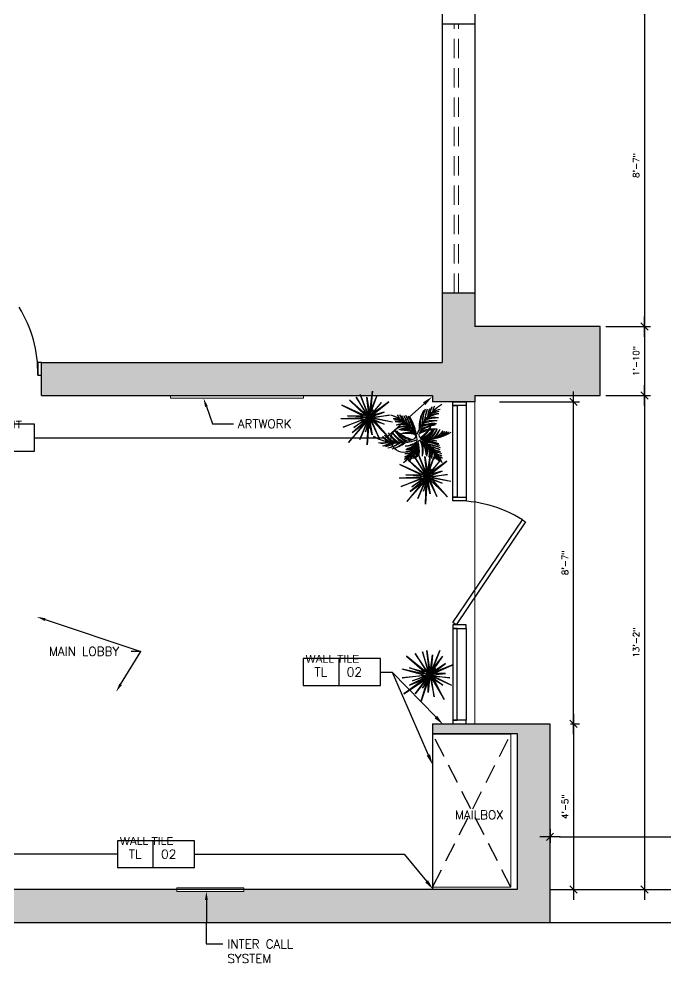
# Model space of a CAD drawing. Header units: inches. Extents: x -11160 to 9368, y -3485 to 2663.
# Drawn here: x 629.6 to 836.3, y -2963.6 to -2657.7 of the extents above; entities that cross this region are included whole.
import ezdxf
from ezdxf import colors
from ezdxf.entities.mleader import LeaderData, LeaderLine
from ezdxf.enums import TextEntityAlignment as Align
from ezdxf.math import Vec2, Vec3

# ---------------------------------------------------------------- set-up
doc = ezdxf.new("R2018")
doc.units = ezdxf.units.IN
doc.header["$MEASUREMENT"] = 0
doc.linetypes.add('CENTER', pattern=[2, 1.25, -0.25, 0.25, -0.25])
doc.linetypes.add('HIDDEN', pattern=[0.375, 0.25, -0.125])
for name, color, linetype in [('A-WALL', 4, 'Continuous'), ('A-WINDOW', 1, 'Continuous'), ('B-FURNITURE', 22, 'Continuous'), ('MD-FF-HATCH-6', 8, 'Continuous'), ('SM-A-NOTE', 2, 'Continuous'), ('SM-COM-GRID', 8, 'CENTER'), ('SM-FF-HATCH', 8, 'Continuous'), ('SM-FF-IDEN', 2, 'Continuous'), ('SM-RCP-TEXT', 2, 'Continuous'), ('YP-DOOR', 1, 'Continuous')]:
    doc.layers.add(name, color=color, linetype=linetype)
doc.layers.add('D-D FLOOR', color=2, linetype='Continuous', lineweight=9)
doc.layers.add('I-8-Gray', color=1, linetype='Continuous', lineweight=9)
doc.styles.add('SM-LEADER-00', font='romans.shx')
doc.styles.add('SMI-24', font='romans.shx', dxfattribs={"height": 2})
doc.styles.add('SMM-1', font='romans.shx', dxfattribs={"height": 2})
doc.dimstyles.new('SMI-24', dxfattribs={"dimscale": 24, "dimtxt": 2, "dimasz": 0.125, "dimexe": 0.078125, "dimexo": 0.078125, "dimgap": 0.0625, "dimtad": 1, "dimdec": 3, "dimrnd": 0.25, "dimzin": 3, "dimdsep": 46, "dimlunit": 4, "dimtxsty": 'SMI-24', "dimblk": 'SMI-thick', "dimcen": 0.09375, "dimclrd": 1, "dimclre": 1, "dimclrt": 2, "dimadec": 0, "dimazin": 0, "dimtfac": 0.09375, "dimtdec": 3, "dimtmove": 2, "dimatfit": 3, "dimfxl": 0.078125, "dimfrac": 2, "dimtolj": 1, "dimtzin": 3, "dimarcsym": 0})

# ---------------------------------------------------------------- blocks, each defined once
blk = doc.blocks.new('SMI-thick')
at = {"color": 0, "linetype": 'Continuous'}
blk.add_line((-1.08, 0), (1.08, 0), dxfattribs=at)
at = {"color": 4, "linetype": 'Continuous'}
blk.add_line((0.39, 0.39), (-0.39, -0.39), dxfattribs=at)
blk = doc.blocks.new('*D380')
at = {"layer": 'A-WALL', "color": 1, "lineweight": -2, "transparency": 16777216}
for p, q in [((783.13, -2780.04), (808.64, -2780.04)), ((806.77, -2880.04), (806.77, -2783.04)), ((805.83, -2883.04), (808.64, -2883.04))]:
    blk.add_line(p, q, dxfattribs=at)
at = {"layer": 'Defpoints', "color": 0, "transparency": 16777216}
for p in [(781.25, -2780.04), (806.77, -2780.04), (803.95, -2883.04)]:
    blk.add_point(p, dxfattribs=at)
at = {"layer": 'A-WALL', "color": 1, "lineweight": -2, "transparency": 16777216, "xscale": 3, "yscale": 3, "zscale": 3}
for p, rotation in [((806.77, -2780.04), 90), ((806.77, -2883.04), 270)]:
    blk.add_blockref('SMI-thick', p, dxfattribs=dict(at, rotation=rotation))
at = {"layer": 'A-WALL', "color": 2, "transparency": 16777216, "insert": (804.08, -2831.54), "char_height": 2, "attachment_point": 5, "rotation": 90, "style": 'SMI-24'}
blk.add_mtext('\\A1;8\'-7"', dxfattribs=at)
blk = doc.blocks.new('*D381')
at = {"layer": 'A-WALL', "color": 1, "lineweight": -2, "transparency": 16777216}
for p, q in [((805.83, -2883.04), (808.64, -2883.04)), ((806.77, -2886.04), (806.77, -2933.04)), ((804.69, -2936.04), (808.64, -2936.04))]:
    blk.add_line(p, q, dxfattribs=at)
at = {"layer": 'Defpoints', "color": 0, "transparency": 16777216}
for p in [(803.95, -2883.04), (802.82, -2936.04), (806.77, -2936.04)]:
    blk.add_point(p, dxfattribs=at)
at = {"layer": 'A-WALL', "color": 1, "lineweight": -2, "transparency": 16777216, "xscale": 3, "yscale": 3, "zscale": 3}
for p, rotation in [((806.77, -2883.04), 90), ((806.77, -2936.04), 270)]:
    blk.add_blockref('SMI-thick', p, dxfattribs=dict(at, rotation=rotation))
at = {"layer": 'A-WALL', "color": 2, "transparency": 16777216, "insert": (804.08, -2909.54), "char_height": 2, "attachment_point": 5, "rotation": 90, "style": 'SMI-24'}
blk.add_mtext('\\A1;4\'-5"', dxfattribs=at)
blk = doc.blocks.new('*D384')
at = {"layer": 'A-WALL', "color": 1, "lineweight": -2, "transparency": 16777216}
for p, q in [((817.12, -2653.04), (831.34, -2653.04)), ((829.47, -2656.04), (829.47, -2753.04)), ((817.12, -2756.04), (831.34, -2756.04))]:
    blk.add_line(p, q, dxfattribs=at)
at = {"layer": 'Defpoints', "color": 0, "transparency": 16777216}
for p in [(815.25, -2653.04), (815.25, -2756.04), (829.47, -2756.04)]:
    blk.add_point(p, dxfattribs=at)
at = {"layer": 'A-WALL', "color": 1, "lineweight": -2, "transparency": 16777216, "xscale": 3, "yscale": 3, "zscale": 3}
for p, rotation in [((829.47, -2653.04), 90), ((829.47, -2756.04), 270)]:
    blk.add_blockref('SMI-thick', p, dxfattribs=dict(at, rotation=rotation))
at = {"layer": 'A-WALL', "color": 2, "transparency": 16777216, "insert": (826.78, -2704.54), "char_height": 2, "attachment_point": 5, "rotation": 90, "style": 'SMI-24'}
blk.add_mtext('\\A1;8\'-7"', dxfattribs=at)
blk = doc.blocks.new('*D385')
at = {"layer": 'A-WALL', "color": 1, "lineweight": -2, "transparency": 16777216}
for p, q in [((817.12, -2756.04), (831.34, -2756.04)), ((829.47, -2759.04), (829.47, -2775.04)), ((817.12, -2778.04), (831.34, -2778.04))]:
    blk.add_line(p, q, dxfattribs=at)
at = {"layer": 'Defpoints', "color": 0, "transparency": 16777216}
for p in [(815.25, -2756.04), (815.25, -2778.04), (829.47, -2778.04)]:
    blk.add_point(p, dxfattribs=at)
at = {"layer": 'A-WALL', "color": 1, "lineweight": -2, "transparency": 16777216, "xscale": 3, "yscale": 3, "zscale": 3}
for p, rotation in [((829.47, -2756.04), 90), ((829.47, -2778.04), 270)]:
    blk.add_blockref('SMI-thick', p, dxfattribs=dict(at, rotation=rotation))
at = {"layer": 'A-WALL', "color": 2, "transparency": 16777216, "insert": (826.78, -2767.04), "char_height": 2, "attachment_point": 5, "rotation": 90, "style": 'SMI-24'}
blk.add_mtext('\\A1;1\'-10"', dxfattribs=at)
blk = doc.blocks.new('*D386')
at = {"layer": 'A-WALL', "color": 1, "lineweight": -2, "transparency": 16777216}
for p, q in [((817.12, -2778.04), (831.34, -2778.04)), ((829.47, -2781.04), (829.47, -2933.04)), ((815.49, -2936.04), (831.34, -2936.04))]:
    blk.add_line(p, q, dxfattribs=at)
at = {"layer": 'Defpoints', "color": 0, "transparency": 16777216}
for p in [(815.25, -2778.04), (813.61, -2936.04), (829.47, -2936.04)]:
    blk.add_point(p, dxfattribs=at)
at = {"layer": 'A-WALL', "color": 1, "lineweight": -2, "transparency": 16777216, "xscale": 3, "yscale": 3, "zscale": 3}
for p, rotation in [((829.47, -2778.04), 90), ((829.47, -2936.04), 270)]:
    blk.add_blockref('SMI-thick', p, dxfattribs=dict(at, rotation=rotation))
at = {"layer": 'A-WALL', "color": 2, "transparency": 16777216, "insert": (826.78, -2857.04), "char_height": 2, "attachment_point": 5, "rotation": 90, "style": 'SMI-24'}
blk.add_mtext('\\A1;13\'-2"', dxfattribs=at)
blk = doc.blocks.new('*D387')
at = {"layer": 'A-WALL', "color": 1, "lineweight": -2, "transparency": 16777216}
for p, q in [((799.25, -2916.69), (799.25, -2921.06)), ((903.25, -2916.69), (903.25, -2921.06)), ((802.25, -2919.19), (900.25, -2919.19))]:
    blk.add_line(p, q, dxfattribs=at)
at = {"layer": 'Defpoints', "color": 0, "transparency": 16777216}
for p in [(799.25, -2914.82), (903.25, -2914.82), (903.25, -2919.19)]:
    blk.add_point(p, dxfattribs=at)
at = {"layer": 'A-WALL', "color": 1, "lineweight": -2, "transparency": 16777216, "xscale": 3, "yscale": 3, "zscale": 3, "rotation": 180}
blk.add_blockref('SMI-thick', (799.25, -2919.19), dxfattribs=at)
at = {"layer": 'A-WALL', "color": 1, "lineweight": -2, "transparency": 16777216, "xscale": 3, "yscale": 3, "zscale": 3}
blk.add_blockref('SMI-thick', (903.25, -2919.19), dxfattribs=at)
at = {"layer": 'A-WALL', "color": 2, "transparency": 16777216, "insert": (851.25, -2916.49), "char_height": 2, "attachment_point": 5, "style": 'SMI-24'}
blk.add_mtext('\\A1;8\'-8"', dxfattribs=at)
blk = doc.blocks.new('*U419')
at = {"color": 1}
blk.add_line((7.93, 3.02), (7.93, -2.98), dxfattribs=at)
at = {"color": 0}
blk.add_lwpolyline([(0, -2.98), (17.23, -2.98), (17.23, 3.02), (0, 3.02)], close=True, dxfattribs=at)
at = {"color": 1, "linetype": 'ByBlock'}
for points in [[(-27.71, 0.02), (-30.37, -6.05)], [(0, 0.02), (-27.71, 0.02)], [(17.23, 0.02), (64.01, 0.02)], [(64.01, 0.02), (68.98, -6.04)]]:
    blk.add_lwpolyline(points, dxfattribs=at)
for points in [[(-30.37, -6.05, 0.8, 0, 0), (-31.34, -8.25, 0, 0, 0)], [(68.98, -6.04, 0.8, 0, 0), (70.51, -7.9, 0, 0, 0)]]:
    blk.add_lwpolyline(points, format="xyseb", dxfattribs=at)
at = {"color": 2, "lineweight": 30, "flags": 104}
blk.add_attdef('NAME', text='', height=2, dxfattribs=at).set_placement((0.57, 3.83), align=Align.BOTTOM_LEFT)
at = {"color": 2, "style": 'SMM-1'}
blk.add_attdef('TYP', text='', height=2, dxfattribs=at).set_placement((3.96, 0.02), align=Align.MIDDLE_CENTER)
blk.add_attdef('XXX', text='', height=2, dxfattribs=at).set_placement((9.73, 0.02), align=Align.MIDDLE_LEFT)
blk = doc.blocks.new('*U420')
at = {"color": 1}
blk.add_line((7.93, 3.02), (7.93, -2.98), dxfattribs=at)
at = {"color": 1, "linetype": 'ByBlock'}
for points in [[(-59.79, 7.74, 0.8, 0, 0), (-61.55, 9.38, 0, 0, 0)], [(104.17, 7.6, 0.8, 0, 0), (105.97, 9.2, 0, 0, 0)]]:
    blk.add_lwpolyline(points, format="xyseb", dxfattribs=at)
for points in [[(-51.53, 0.02), (-59.79, 7.74)], [(95.63, 0.02), (104.17, 7.6)], [(0, 0.02), (-51.53, 0.02)], [(17.23, 0.02), (95.63, 0.02)]]:
    blk.add_lwpolyline(points, dxfattribs=at)
at = {"color": 0}
blk.add_lwpolyline([(0, -2.98), (17.23, -2.98), (17.23, 3.02), (0, 3.02)], close=True, dxfattribs=at)
at = {"color": 2, "lineweight": 30, "flags": 104}
blk.add_attdef('NAME', text='', height=2, dxfattribs=at).set_placement((0.57, 3.83), align=Align.BOTTOM_LEFT)
at = {"color": 2, "style": 'SMM-1'}
blk.add_attdef('TYP', text='', height=2, dxfattribs=at).set_placement((3.96, 0.02), align=Align.MIDDLE_CENTER)
blk.add_attdef('XXX', text='', height=2, dxfattribs=at).set_placement((9.73, 0.02), align=Align.MIDDLE_LEFT)
blk = doc.blocks.new('*U421')
at = {"color": 1}
blk.add_line((7.93, 3.02), (7.93, -2.98), dxfattribs=at)
at = {"color": 0}
blk.add_lwpolyline([(0, -2.98), (17.23, -2.98), (17.23, 3.02), (0, 3.02)], close=True, dxfattribs=at)
at = {"color": 1, "linetype": 'ByBlock'}
for points in [[(17.23, 0.02), (19.85, 0.02)], [(17.23, 0.02), (19.85, 0.02)], [(19.85, 0.02), (27.93, -18.5)], [(19.85, 0.02), (29.59, -10.01)]]:
    blk.add_lwpolyline(points, dxfattribs=at)
for points in [[(29.59, -10.01, 0.8, 0, 0), (31.27, -11.74, 0, 0, 0)], [(27.93, -18.5, 0.8, 0, 0), (28.89, -20.7, 0, 0, 0)]]:
    blk.add_lwpolyline(points, format="xyseb", dxfattribs=at)
at = {"color": 2, "lineweight": 30, "flags": 104}
blk.add_attdef('NAME', text='', height=2, dxfattribs=at).set_placement((0.57, 3.83), align=Align.BOTTOM_LEFT)
at = {"color": 2, "style": 'SMM-1'}
blk.add_attdef('TYP', text='', height=2, dxfattribs=at).set_placement((3.96, 0.02), align=Align.MIDDLE_CENTER)
blk.add_attdef('XXX', text='', height=2, dxfattribs=at).set_placement((9.73, 0.02), align=Align.MIDDLE_LEFT)
blk = doc.blocks.new('чвнг')
at = {"color": 8, "linetype": 'ByBlock', "ltscale": 800}
blk.add_circle((66342, 36593), 235, dxfattribs=at)
at = {"color": 8, "linetype": 'ByBlock'}
for centre, radius, start, end in [((65811, 36416), 781, 15.9744, 57.9886), ((65767, 36332), 876, 19.1959, 58.4727), ((66108, 36393), 628, 65.8408, 77.0811), ((66228, 36503), 472, 70.9578, 85.1331), ((66128, 36361), 628, 63.9711, 77.0811), ((66229, 36470), 472, 65.5763, 85.1331), ((66129, 36328), 628, 59.564, 77.0811), ((65383, 36849), 985, 7.4451, 12.0668), ((65307, 36787), 1074, 9.9869, 14.4854), ((65423, 36838), 985, 5.5716, 12.0668), ((65347, 36775), 1074, 8.1155, 14.4854), ((65452, 36809), 985, 5.3325, 12.0668), ((65376, 36747), 1074, 7.8344, 14.4854), ((65491, 36802), 985, 2.6936, 12.0668), ((65415, 36739), 1074, 5.1377, 14.4854), ((65526, 36798), 985, 359.735, 12.0668), ((65450, 36736), 1074, 2.0663, 14.4854), ((65563, 36776), 985, 357.3298, 12.0668), ((65487, 36713), 1074, 359.4308, 14.4854), ((65514, 36700), 1074, 357.2599, 14.4854), ((65590, 36762), 985, 355.0868, 12.0668), ((67457, 36020), 1051, 105.8951, 145.1719), ((67434, 36131), 938, 106.3791, 148.3933), ((67240, 36596), 590, 135.3995, 169.4186), ((67180, 36663), 500, 136.0208, 172.0901), ((67353, 36612), 647, 140.3416, 165.3838), ((67296, 36678), 561, 141.7548, 168.0543), ((67314, 36667), 548, 140.3345, 162.3953), ((67268, 36722), 478, 141.9041, 165.1374), ((67308, 36717), 477, 141.6141, 159.3665), ((67273, 36763), 422, 143.4873, 162.0729), ((67236, 36799), 349, 137.3118, 160.5436), ((67213, 36832), 309, 138.9341, 163.3906), ((67083, 36201), 754, 87.2867, 98.5269), ((67130, 36903), 163, 124.9411, 162.1597), ((67120, 36920), 144, 125.5512, 165.2966), ((66411, 37400), 850, 226.0833, 278.6473), ((66480, 37473), 949, 226.1252, 275.3171), ((66686, 36961), 614, 196.7874, 218.6839), ((66839, 37127), 817, 204.8394, 222.9452), ((66753, 36961), 614, 196.7874, 220.3374), ((66906, 37126), 817, 204.8394, 223.9865), ((66809, 36974), 614, 196.7874, 222.9408), ((66962, 37140), 817, 204.8394, 225.8021), ((66797, 37060), 614, 207.4013, 235.5073), ((66918, 37251), 817, 215.4533, 238.364), ((66321, 36408), 472, 73.8505, 95.747), ((66249, 36250), 628, 69.5891, 87.695), ((66341, 36361), 472, 72.197, 95.747), ((66268, 36203), 628, 68.5479, 87.695), ((66348, 36317), 472, 69.5935, 95.747), ((66275, 36159), 628, 66.7323, 87.695), ((66283, 36300), 472, 57.0271, 85.1331), ((66183, 36158), 628, 54.1703, 77.0811), ((66836, 36033), 754, 76.6728, 95.8199), ((66803, 36239), 567, 68.6208, 92.1708), ((66874, 36081), 754, 76.6728, 94.7786), ((66842, 36287), 567, 68.6208, 90.5173), ((67038, 36132), 754, 87.2867, 104.8038), ((66968, 36328), 567, 79.2347, 98.7915), ((67050, 36170), 754, 87.2867, 100.3966), ((66980, 36366), 567, 79.2347, 93.4099), ((66010, 36920), 293, 244.5851, 276.58), ((66027, 36912), 294, 241.0123, 276.5781), ((65976, 36901), 323, 265.0026, 291.7806), ((65988, 36946), 370, 263.8118, 288.8456), ((66349, 36919), 408, 205.6087, 226.6396), ((66646, 37217), 817, 215.4533, 228.5633), ((66566, 37041), 614, 207.4013, 226.9581), ((66686, 37232), 817, 215.4533, 232.9704), ((66338, 36235), 472, 62.6672, 95.747), ((66266, 36077), 628, 61.8367, 87.695), ((66508, 36610), 58.3, 301.8841, 20.8443), ((66672, 36595), 50.5, 149.7061, 251.336), ((66798, 35886), 754, 76.6728, 102.531), ((66428, 37142), 628, 290.2774, 316.1356), ((66766, 36092), 567, 68.6208, 101.7005), ((66920, 35953), 754, 87.2867, 110.1974), ((66498, 36983), 472, 291.1079, 324.1876), ((66543, 37150), 628, 282.611, 305.5217), ((66850, 36149), 567, 79.2347, 107.3407), ((66583, 36981), 472, 285.4677, 313.5737), ((66814, 35984), 754, 76.6728, 97.6355), ((66781, 36190), 567, 68.6208, 94.7742), ((66483, 37080), 628, 295.1729, 316.1356), ((66553, 36921), 472, 298.0342, 324.1876), ((66520, 37056), 628, 296.9885, 316.1356), ((66590, 36897), 472, 300.6376, 324.1876), ((66569, 37039), 628, 298.0298, 316.1356), ((66639, 36880), 472, 302.2911, 324.1876), ((65993, 37005), 452, 270.2315, 290.2899), ((66005, 37076), 523, 268.8237, 287.4826), ((66055, 36952), 434, 266.0597, 294.4313), ((66069, 37020), 502, 264.9292, 291.5635), ((66083, 37021), 537, 271.5149, 295.785), ((66110, 37079), 595, 268.7873, 293.373), ((65981, 36846), 701, 290.7426, 330.0194), ((66002, 36773), 625, 291.2266, 333.2408), ((66406, 36906), 503, 261.5203, 282.483), ((66411, 36972), 503, 261.5203, 287.3785), ((66444, 36837), 378, 253.4683, 286.5481), ((66334, 36920), 503, 272.1342, 295.0449), ((66391, 36794), 378, 264.0822, 292.1882), ((65703, 36588), 859, 334.7299, 349.7845), ((65754, 36528), 788, 337.1485, 351.8854), ((65727, 36595), 859, 334.7299, 351.9554), ((65777, 36534), 788, 337.1485, 354.1284), ((65794, 36501), 788, 342.1881, 358.8868), ((66608, 36470), 33.2, 46.9127, 128.0907), ((66004, 36443), 628, 338.8721, 4.7303), ((66178, 36447), 472, 330.8201, 3.8999), ((66135, 35891), 781, 8.5784, 50.5927), ((66949, 37345), 876, 248.8619, 286.9133), ((66040, 35884), 876, 8.0944, 47.3712), ((66410, 35562), 985, 59.54, 76.2386), ((66983, 37257), 781, 244.4151, 286.4293), ((66277, 35506), 1074, 52.0817, 69.3072), ((66046, 36335), 628, 349.486, 12.3968), ((66216, 36371), 472, 341.434, 9.54), ((66084, 36419), 628, 338.8721, 359.8348), ((66365, 35551), 985, 54.5003, 71.4803), ((66279, 35476), 1074, 52.0817, 67.1363), ((66366, 35521), 985, 54.5003, 69.2373), ((66326, 35509), 1074, 57.1214, 65.921), ((66706, 37078), 628, 288.0046, 305.5217), ((66746, 36908), 472, 294.0169, 313.5737), ((66732, 37057), 628, 292.4118, 305.5217), ((66771, 36888), 472, 299.3985, 313.5737), ((66769, 37050), 628, 294.2815, 305.5217), ((66808, 36881), 472, 301.8438, 313.5737), ((66797, 37034), 628, 299.1116, 305.5217), ((66240, 36747), 503, 272.1342, 283.3744), ((66260, 36769), 503, 272.1342, 285.2442), ((66317, 36643), 378, 264.0822, 278.2574), ((66265, 36795), 503, 272.1342, 289.6513), ((66323, 36668), 378, 264.0822, 283.639), ((66371, 36838), 503, 261.5203, 279.6261), ((66404, 36703), 378, 253.4683, 275.3648), ((66394, 36872), 503, 261.5203, 280.6674), ((66427, 36737), 378, 253.4683, 277.0183), ((65551, 36557), 859, 334.7299, 339.2283), ((65601, 36497), 788, 337.1485, 341.7702), ((66439, 36771), 378, 253.4683, 279.6217), ((65584, 36560), 859, 334.7299, 341.0998), ((65634, 36500), 788, 337.1485, 343.6437), ((65611, 36578), 859, 334.7299, 341.3809), ((65662, 36518), 788, 337.1485, 343.8828), ((65643, 36579), 859, 334.7299, 344.0776), ((65693, 36518), 788, 337.1485, 346.5217), ((65671, 36576), 859, 334.7299, 347.149), ((65721, 36515), 788, 337.1485, 349.4802), ((66258, 36423), 472, 330.8201, 356.9736), ((66121, 36396), 628, 338.8721, 358.0192), ((66295, 36399), 472, 330.8201, 354.3701), ((66157, 36358), 628, 338.8721, 356.9779), ((66331, 36362), 472, 330.8201, 352.7166), ((66285, 35433), 1074, 52.0817, 64.5008), ((66373, 35478), 985, 54.5003, 66.8321), ((66274, 35399), 1074, 52.0817, 61.4294), ((66361, 35444), 985, 54.5003, 63.8735), ((66180, 36218), 628, 349.486, 7.0031), ((66350, 36254), 472, 341.434, 0.9908), ((66265, 35360), 1074, 52.0817, 58.7327), ((66353, 35405), 985, 54.5003, 61.2346), ((66210, 36204), 628, 349.486, 2.596), ((66380, 36239), 472, 341.434, 355.6093), ((66280, 35322), 1074, 52.0817, 58.4516), ((66368, 35367), 985, 54.5003, 60.9955), ((66232, 36173), 628, 349.486, 0.7263), ((66402, 36209), 472, 341.434, 353.164), ((66274, 35281), 1074, 52.0817, 56.5802), ((66362, 35326), 985, 54.5003, 59.122), ((66258, 36154), 628, 349.486, 355.8962), ((66429, 36189), 472, 341.434, 347.8782), ((66274, 35239), 1074, 52.0817, 55.4842), ((66362, 35284), 985, 54.5003, 58.0178)]:
    blk.add_arc(centre, radius, start, end, dxfattribs=at)
blk = doc.blocks.new('A$C5D3F72A3')
at = {"layer": 'MD-FF-HATCH-6'}
for p, q in [((-1.001, 0.9101), (-0.8165, 0.7503)), ((-0.764, 0.7175), (-1.001, 0.9101)), ((-0.9121, 0.9397), (-0.7936, 0.7472)), ((-0.764, 0.7175), (-0.9121, 0.9397)), ((-0.8381, 0.9545), (-0.7788, 0.7472)), ((-0.764, 0.7175), (-0.8381, 0.9545)), ((-0.7936, 0.9694), (-0.764, 0.7472)), ((-0.764, 0.7175), (-0.7936, 0.9694)), ((-0.764, 0.7175), (-0.6603, 0.9694)), ((-0.764, 0.7175), (-0.7344, 0.9249)), ((-0.764, 0.7175), (-0.6307, 0.9101)), ((-0.7344, 0.9249), (-0.7492, 0.762)), ((-0.6603, 0.9694), (-0.7344, 0.7768)), ((-0.7344, 0.7768), (-0.6307, 0.9101)), ((-0.9714, 0.7916), (-0.8165, 0.7503)), ((-0.764, 0.7175), (-0.9714, 0.7916)), ((-0.764, 0.7175), (-0.6011, 0.836)), ((-0.764, 0.7175), (-0.527, 0.8212)), ((-0.6011, 0.836), (-0.7344, 0.7472)), ((-0.527, 0.8212), (-0.7196, 0.7472)), ((-0.8233, 0.7175), (-1.0455, 0.7768)), ((-0.764, 0.7175), (-1.0455, 0.7768)), ((-1.0455, 0.6879), (-0.8233, 0.7175)), ((-0.764, 0.7175), (-1.0455, 0.6879)), ((-0.764, 0.7175), (-1.0306, 0.525)), ((-0.764, 0.7175), (-0.9714, 0.6138)), ((-0.764, 0.7175), (-0.9418, 0.6583)), ((-0.9418, 0.6583), (-0.8042, 0.7133)), ((-0.764, 0.7175), (-0.9121, 0.525)), ((-0.9121, 0.525), (-0.7788, 0.7027)), ((-0.764, 0.7175), (-0.8529, 0.4509)), ((-0.764, 0.7175), (-0.8381, 0.5842)), ((-0.764, 0.7175), (-0.7788, 0.5398)), ((-0.764, 0.7175), (-0.6011, 0.7323)), ((-0.764, 0.7175), (-0.6307, 0.6138)), ((-0.764, 0.7175), (-0.5418, 0.6138)), ((-0.764, 0.7175), (-0.5566, 0.6879)), ((-0.764, 0.7175), (-0.7196, 0.4953)), ((-0.764, 0.7175), (-0.6159, 0.4657)), ((-0.6011, 0.7323), (-0.7196, 0.7323)), ((-0.7196, 0.7027), (-0.5418, 0.6138)), ((-0.5566, 0.6879), (-0.7196, 0.7027)), ((-1.0306, 0.525), (-0.8084, 0.6731)), ((-0.9714, 0.6138), (-0.8284, 0.671)), ((-0.8529, 0.4509), (-0.7936, 0.6435)), ((-0.8381, 0.5842), (-0.7936, 0.6435)), ((-0.7788, 0.5398), (-0.7788, 0.6731)), ((-0.6307, 0.6138), (-0.7451, 0.6853)), ((-0.7196, 0.4953), (-0.7451, 0.6853)), ((-0.6159, 0.4657), (-0.7169, 0.6677))]:
    blk.add_line(p, q, dxfattribs=at)
for p in [(-0.7909, 0.7934), (-0.7162, 0.7896), (-0.7162, 0.7896), (-0.8076, 0.7761), (-0.8076, 0.7761), (-0.7943, 0.7494), (-0.7943, 0.7223), (-0.7909, 0.7663), (-0.7706, 0.7291), (-0.7706, 0.702), (-0.7659, 0.7175), (-0.7659, 0.7175), (-0.7659, 0.7175), (-0.7659, 0.7175), (-0.7196, 0.7727), (-0.7196, 0.7727), (-0.7196, 0.7456), (-0.7196, 0.7456), (-0.714, 0.7157), (-0.7085, 0.7798), (-0.7029, 0.7629), (-0.7029, 0.7359), (-0.6959, 0.7524), (-0.6959, 0.7524), (-0.6959, 0.7253), (-0.6959, 0.7253), (-0.7761, 0.6379)]:
    blk.add_point(p, dxfattribs=at)

msp = doc.modelspace()

# ---------------------------------------------------------------- hatches: boundary and pattern name
at = {"layer": 'SM-COM-GRID'}
h = msp.add_hatch(color=256, dxfattribs=at)
h.dxf.hatch_style = 1
h.paths.add_polyline_path([(521.74662, -2778.08923), (596.74662, -2778.08923), (596.74662, -2767.52816), (511.18555, -2767.52816), (511.18555, -2936.08923), (463.06126, -2936.08923), (463.06126, -2940.19181), (463.06126, -2946.6503), (509.06126, -2946.6503), (521.74662, -2946.6503)])
h.paths.add_polyline_path([(701.58013, -2767.52816), (636.74662, -2767.52816), (636.74662, -2771.63074), (636.74662, -2778.08923), (701.58013, -2778.08923)])
h.paths.add_polyline_path([(752.59653, -2767.52816), (701.58013, -2767.52816), (701.58013, -2778.08923), (752.59653, -2778.08923)])
h.paths.add_polyline_path([(815.24662, -2756.08923), (775.24662, -2756.08923), (775.24662, -2745.30328), (764.74662, -2745.30328), (764.74662, -2767.52816), (752.59653, -2767.52816), (752.59653, -2778.08923), (761.74662, -2778.08923), (761.74662, -2780.08923), (775.24662, -2780.08923), (775.24662, -2778.08923), (815.24662, -2778.08923)])
h.paths.add_polyline_path([(799.24662, -2883.08923), (761.74662, -2883.08923), (761.74662, -2886.15205), (788.74662, -2886.15205), (788.74662, -2936.08923), (701.4761, -2936.08923), (701.4761, -2936.63574), (680.01714, -2936.63574), (680.01714, -2936.08923), (616.74662, -2936.08923), (616.74662, -2981.6503), (627.30769, -2981.6503), (627.30769, -2946.6503), (799.24662, -2946.6503)])
h.paths.add_polyline_path([(627.30769, -3021.6503), (623.20512, -3021.6503), (616.74662, -3021.6503), (616.74662, -3125.6503), (616.74662, -3261.83565), (627.30769, -3261.83565)])
h.paths.add_polyline_path([(569.24662, -3005.6503), (521.74662, -3005.6503), (521.74662, -3010.6503), (564.24662, -3010.6503), (564.24662, -3022.1503), (569.24662, -3022.1503)])
h.paths.add_polyline_path([(569.24662, -3049.6503), (566.4261, -3049.6503), (564.24662, -3049.6503), (564.24662, -3108.09486), (569.24662, -3105.10561)])
h.paths.add_polyline_path([(569.24662, -3105.10561), (564.24662, -3108.09486), (564.24662, -3125.6503), (569.24662, -3125.6503)])
h.paths.add_polyline_path([(423.06126, -2936.08923), (18.06126, -2936.08923), (18.06126, -2940.19181), (18.06126, -2946.6503), (423.06126, -2946.6503)])
h.paths.add_polyline_path([(-21.93874, -2936.08923), (-66.93874, -2936.08923), (-66.93874, -2946.6503), (-21.93874, -2946.6503)])
h.paths.add_polyline_path([(-185.99981, -2694.08923), (-162.99981, -2694.08923), (-162.99981, -2683.52816), (-196.56087, -2683.52816), (-196.56087, -2936.08923), (-185.99981, -2936.08923)])
h.paths.add_polyline_path([(-108.99981, -2871.58923), (-185.99981, -2871.58923), (-185.99981, -2876.58923), (-108.99981, -2876.58923)])
h.paths.add_polyline_path([(-108.99981, -2904.58923), (-111.87161, -2904.58923), (-113.99981, -2904.58923), (-113.99981, -2936.08923), (-108.99981, -2936.08923)])
h.paths.add_polyline_path([(-44.43874, -2683.52816), (-90.99981, -2683.52816), (-90.99981, -2694.08923), (-54.99981, -2694.08923), (-54.99981, -2936.08923), (-44.43874, -2936.08923)])
h.paths.add_polyline_path([(-106.93874, -2936.08923), (-518.93874, -2936.08923), (-518.93874, -2940.19181), (-518.93874, -2946.6503), (-106.93874, -2946.6503), (-106.93874, -2942.54773)])
h.paths.add_polyline_path([(-141.93873, -3012.1088), (-141.93873, -3005.6503), (-591.93873, -3005.6503), (-591.93873, -3016.21137), (-141.93873, -3016.21137)])
h.paths.add_polyline_path([(69.06127, -3012.1088), (69.06127, -3005.6503), (-101.93873, -3005.6503), (-101.93873, -3016.21137), (69.06127, -3016.21137)])
h.paths.add_polyline_path([(189.06127, -3012.1088), (189.06127, -3005.6503), (109.06127, -3005.6503), (109.06127, -3016.21137), (189.06127, -3016.21137)])
h.paths.add_polyline_path([(521.74662, -3005.6503), (513.24662, -3005.6503), (229.06127, -3005.6503), (229.06127, -3016.21137), (511.18555, -3016.21137), (511.18555, -3261.83565), (521.74662, -3261.83565), (521.74662, -3257.6503)])

# ---------------------------------------------------------------- linework, layer by layer
at = {"layer": 'A-WALL'}
for p, q in [((764.74662, -2473.53803), (764.74662, -2767.47696)), ((764.74662, -2659.18148), (775.24662, -2659.18148)), ((764.74662, -2745.25208), (775.24662, -2745.25208)), ((761.74662, -2778.03803), (761.74662, -2780.03803)), ((761.74662, -2883.03803), (761.74662, -2936.03803)), ((799.24662, -2946.5991), (627.30769, -2946.5991))]:
    msp.add_line(p, q, dxfattribs=at)
at = {"layer": 'A-WALL', "color": 2}
msp.add_line((799.24662, -2936.03803), (903.24662, -2936.03803), dxfattribs=at)
at = {"layer": 'A-WALL'}
for points in [[(775.24662, -2653.03803), (775.24662, -2756.03803)], [(775.24662, -2778.03803), (815.24662, -2778.03803), (815.24662, -2756.03803), (775.24662, -2756.03803)], [(636.74662, -2778.03803), (636.74662, -2767.47696)], [(636.74662, -2767.47696), (764.74662, -2767.47696)], [(636.74662, -2778.03803), (761.74662, -2778.03803)], [(775.24662, -2778.03803), (775.24662, -2780.03803), (761.74662, -2780.03803)], [(761.74662, -2883.03803), (799.24662, -2883.03803)], [(799.24662, -2883.03803), (799.24662, -2946.5991)], [(788.74662, -2886.10084), (788.74662, -2936.03803), (616.74662, -2936.03803)], [(761.74662, -2886.10084), (788.74662, -2886.10084)]]:
    msp.add_lwpolyline(points, dxfattribs=at)
at = {"layer": 'A-WALL', "color": 2}
msp.add_lwpolyline([(913.74662, -2748.2425), (913.74662, -2946.5991), (799.24662, -2946.5991)], dxfattribs=at)
at = {"layer": 'A-WALL', "color": 8}
for centre, radius, start, end in [((596.67791, -2770.54817), 38.91955, 358.4814908, 32.1282195), ((769.2978, -2851.41852), 39.70483, 57.8717805, 91.5185092)]:
    msp.add_arc(centre, radius, start, end, dxfattribs=at)
at = {"layer": 'A-WINDOW', "color": 3}
for points in [[(635.5838, -2767.47696), (635.5838, -2771.57953), (636.74662, -2771.57953), (636.74662, -2767.47696)], [(772.43098, -2781.22432), (768.24564, -2781.22432), (768.24564, -2780.03803), (772.43098, -2780.03803)], [(772.43098, -2811.72817), (768.24564, -2811.72817), (768.24564, -2810.54188), (772.43098, -2810.54188)], [(772.43098, -2851.34843), (768.24563, -2851.34843), (768.24563, -2852.53471), (772.43098, -2852.53471)], [(772.43098, -2881.90428), (768.24564, -2881.90428), (768.24564, -2883.03803), (772.43098, -2883.03803)]]:
    msp.add_lwpolyline(points, close=True, dxfattribs=at)
at = {"layer": 'D-D FLOOR'}
msp.add_line((775.24662, -2780.03803), (775.24662, -2883.03803), dxfattribs=at)
msp.add_lwpolyline([(677.96196, -2778.03803), (720.53128, -2778.03803), (720.53128, -2778.95103), (677.96196, -2778.95103)], close=True, dxfattribs=at)
at = {"layer": 'I-8-Gray', "linetype": 'HIDDEN', "ltscale": 25}
for p, q in [((768.57866, -2745.25208), (768.57866, -2659.18148)), ((769.99662, -2745.25208), (769.99662, -2659.18148))]:
    msp.add_line(p, q, dxfattribs=at)
at = {"layer": 'I-8-Gray'}
for points in [[(761.74662, -2886.28618), (761.74662, -2935.22337), (786.74662, -2935.22337), (786.74662, -2886.28618)], [(680.01714, -2935.49152), (701.4761, -2935.49152), (701.4761, -2936.58454), (680.01714, -2936.58454)]]:
    msp.add_lwpolyline(points, close=True, dxfattribs=at)
at = {"layer": 'SM-FF-HATCH', "linetype": 'HIDDEN', "ltscale": 25}
for p, q in [((786.74662, -2935.22337), (761.74662, -2886.28618)), ((761.74662, -2935.22337), (786.74662, -2886.28618))]:
    msp.add_line(p, q, dxfattribs=at)
at = {"layer": 'YP-DOOR'}
for p, q in [((772.43098, -2781.22432), (772.43098, -2810.54188)), ((772.43098, -2852.53471), (772.43098, -2881.90428))]:
    msp.add_line(p, q, dxfattribs=at)
for points in [[(768.24564, -2781.22432), (769.54574, -2781.22432), (769.54574, -2810.54135), (768.24564, -2810.54135)], [(769.30426, -2851.34843), (768.24563, -2850.63588), (790.41346, -2817.79408), (791.43604, -2818.46745)], [(768.24564, -2881.90428), (769.54574, -2881.90428), (769.54574, -2852.53471), (768.24564, -2852.53471)]]:
    msp.add_lwpolyline(points, close=True, dxfattribs=at)

# ---------------------------------------------------------------- block references
at = {"xscale": 31.2, "yscale": 31.2, "zscale": 31.2, "rotation": 14.66393724072687}
for p in [(770.16122, -2800.73643), (788.72488, -2819.64898)]:
    msp.add_blockref('A$C5D3F72A3', p, dxfattribs=at)
at = {"xscale": 31.2, "yscale": 31.2, "zscale": 31.2}
msp.add_blockref('A$C5D3F72A3', (784.65828, -2889.8188), dxfattribs=at)
at = {"layer": 'B-FURNITURE', "color": 1, "lineweight": 9, "xscale": 0.01764, "yscale": 0.01764, "zscale": 0.01764, "rotation": 14.66393724072687}
msp.add_blockref('чвнг', (-216.19435, -3712.85538), dxfattribs=at)
at = {"layer": 'SM-FF-IDEN', "color": 1}
ref = msp.add_blockref('*U420', (609.85817, -2791.57318), dxfattribs=dict(at, xscale=1.432204072396283, yscale=1.432204072396283, zscale=1.432204072396283))
ref.add_attrib('TYP', 'PT', dxfattribs={"layer": 'SM-A-NOTE', "height": 2.864408, "style": 'SMM-1'}).set_placement((615.53653, -2791.54376), align=Align.MIDDLE_CENTER)
ref.add_attrib('XXX', '01', dxfattribs={"layer": 'SM-A-NOTE', "height": 2.864408, "style": 'SMM-1'}).set_placement((623.79693, -2791.54376), align=Align.MIDDLE_LEFT)
lines = msp.add_mtext('WALL PAINT', dxfattribs={"layer": '0', "color": 2, "insert": (610.67145, -2786.09406), "char_height": 2.5, "attachment_point": 1})
ref.add_attrib('NAME', '', (610.67145, -2786.09406), dxfattribs={"flags": 104}).embed_mtext(lines)
ref = msp.add_blockref('*U421', (720.37437, -2866.48713), dxfattribs=dict(at, xscale=1.432204072396283, yscale=1.432204072396283, zscale=1.432204072396283))
ref.add_attrib('TYP', 'TL', dxfattribs={"layer": 'SM-A-NOTE', "height": 2.864408, "style": 'SMM-1'}).set_placement((726.05273, -2866.45771), align=Align.MIDDLE_CENTER)
ref.add_attrib('XXX', '02', dxfattribs={"layer": 'SM-A-NOTE', "height": 2.864408, "style": 'SMM-1'}).set_placement((734.31313, -2866.45771), align=Align.MIDDLE_LEFT)
lines = msp.add_mtext('WALL TILE', dxfattribs={"layer": '0', "color": 2, "insert": (721.18765, -2861.00801), "char_height": 2.5, "attachment_point": 1})
ref.add_attrib('NAME', '', (721.18765, -2861.00801), dxfattribs={"flags": 104}).embed_mtext(lines)
ref = msp.add_blockref('*U419', (661.03192, -2924.73122), dxfattribs=dict(at, xscale=1.432204072396283, yscale=1.432204072396283, zscale=1.432204072396283))
ref.add_attrib('TYP', 'TL', dxfattribs={"layer": 'SM-A-NOTE', "height": 2.864408, "style": 'SMM-1'}).set_placement((666.71029, -2924.70179), align=Align.MIDDLE_CENTER)
ref.add_attrib('XXX', '02', dxfattribs={"layer": 'SM-A-NOTE', "height": 2.864408, "style": 'SMM-1'}).set_placement((674.97069, -2924.70179), align=Align.MIDDLE_LEFT)
lines = msp.add_mtext('WALL TILE', dxfattribs={"layer": '0', "color": 2, "insert": (661.8452, -2919.2521), "char_height": 2.5, "attachment_point": 1})
ref.add_attrib('NAME', '', (661.8452, -2919.2521), dxfattribs={"flags": 104}).embed_mtext(lines)

# ---------------------------------------------------------------- texts
at = {"layer": 'SM-RCP-TEXT', "insert": (784.45999, -2910.75478), "char_height": 2.8, "width": 57.3412941, "attachment_point": 3, "style": 'SM-LEADER-00'}
msp.add_mtext('MAILBOX ', dxfattribs=at)

# ---------------------------------------------------------------- dimensions: what is measured, and where the dimension line sits
at = {"layer": 'A-WALL'}
for base, p1, p2, picture, middle in [((829.46831, -2756.03803), (815.24662, -2653.03803), (815.24662, -2756.03803), '*D384', (826.77784, -2704.53803)), ((829.46831, -2778.03803), (815.24662, -2756.03803), (815.24662, -2778.03803), '*D385', (826.77784, -2767.03803)), ((806.76701, -2780.03803), (803.95153, -2883.03803), (781.25132, -2780.03803), '*D380', (804.07653, -2831.53803)), ((829.46831, -2936.03803), (815.24662, -2778.03803), (813.61, -2936.03803), '*D386', (826.77784, -2857.03803)), ((806.76701, -2936.03803), (803.95153, -2883.03803), (802.81869, -2936.03803), '*D381', (804.07653, -2909.53803))]:
    dim = msp.add_linear_dim(base=base, p1=p1, p2=p2, angle=90, dimstyle='SMI-24', dxfattribs=at)
    dim.commit()
    dim.dimension.update_dxf_attribs({"geometry": picture, "text_midpoint": middle})
dim = msp.add_linear_dim(base=(903.24662, -2919.18541), p1=(799.24662, -2914.81857), p2=(903.24662, -2914.81857), dimstyle='SMI-24', dxfattribs=at)
dim.commit()
dim.dimension.update_dxf_attribs({"geometry": '*D387', "text_midpoint": (851.24662, -2916.49494)})

# ---------------------------------------------------------------- leaders
at = {"layer": 'SM-RCP-TEXT'}
ml = msp.add_multileader_mtext('Standard', dxfattribs=at)
ml.set_content('ARTWORK', color=256, style='SM-LEADER-00')
ml.set_leader_properties(color=1)
ml.build(insert=Vec2(0, 0))
ml.multileader.update_dxf_attribs({"dogleg_length": 3, "arrow_head_size": 2.8, "scale": 50})
ctx = ml.context
ctx.base_point, ctx.scale, ctx.char_height, ctx.arrow_head_size, ctx.landing_gap_size, ctx.plane_origin = Vec3(698.08517, -2787.08554), 50, 2.8, 2.8, 1.4, Vec3(650.72319, -2744.38755)
notes = []
notes.append((ctx, [(0, (1, 1, 0), (691.39979, -2787.08554), (1, 0), 6.68538, [(0, [(688.54177, -2778.95103)], 0, [])])]))
ctx.mtext.insert, ctx.mtext.rotation, ctx.mtext.width, ctx.mtext.flow_direction = Vec3(699.48517, -2785.68554), 6.283185307, 57.3412941, 5
ml = msp.add_multileader_mtext('Standard', dxfattribs=at)
ml.set_content('LAUNDRY ROOM\\PALL WALLS \\PTO BE PAINTED', color=256, style='SM-LEADER-00')
ml.set_leader_properties(color=1)
ml.build(insert=Vec2(0, 0))
ml.multileader.update_dxf_attribs({"dogleg_length": 3, "arrow_head_size": 2.8, "scale": 50})
ctx = ml.context
ctx.base_point, ctx.scale, ctx.char_height, ctx.arrow_head_size, ctx.landing_gap_size, ctx.plane_origin = Vec3(-138.76391, -2806.06402), 50, 2.8, 2.8, 1.4, Vec3(-170.93528, -2788.21602)
notes.append((ctx, [(1, (1, 1, 0), (-96.85732, -2806.06402), (-1, 0), 6.97325, [(0, [(-137.25414, -2795.02456)], 0, []), (1, [(-103.42854, -2822.29183)], 0, [])])]))
ctx.mtext.insert, ctx.mtext.rotation, ctx.mtext.width, ctx.mtext.flow_direction = Vec3(-137.36391, -2804.66402), 6.283185307, 57.3412941, 5
ml = msp.add_multileader_mtext('Standard', dxfattribs=at)
ml.set_content('ARTWORK', color=256, style='SM-LEADER-00')
ml.set_leader_properties(color=1)
ml.build(insert=Vec2(0, 0))
ml.multileader.update_dxf_attribs({"dogleg_length": 3, "arrow_head_size": 2.8, "scale": 50})
ctx = ml.context
ctx.base_point, ctx.scale, ctx.char_height, ctx.arrow_head_size, ctx.landing_gap_size, ctx.plane_origin = Vec3(561.19507, -2847.2449), 50, 2.8, 2.8, 1.4, Vec3(513.83309, -2804.54691)
notes.append((ctx, [(0, (1, 1, 0), (554.50969, -2847.2449), (1, 0), 6.68538, [(0, [(521.8776, -2851.7575)], 0, [])])]))
ctx.mtext.insert, ctx.mtext.rotation, ctx.mtext.width, ctx.mtext.flow_direction = Vec3(562.59507, -2845.8449), 6.283185307, 57.3412941, 5
ml = msp.add_multileader_mtext('Standard', dxfattribs=at)
ml.set_content('MAIN LOBBY', color=256, style='SM-LEADER-00')
ml.set_leader_properties(color=1)
ml.build(insert=Vec2(0, 0))
ml.multileader.update_dxf_attribs({"dogleg_length": 3, "arrow_head_size": 2.8, "scale": 50})
ctx = ml.context
ctx.base_point, ctx.scale, ctx.char_height, ctx.arrow_head_size, ctx.landing_gap_size, ctx.plane_origin = Vec3(637.74851, -2859.86194), 50, 2.8, 2.8, 1.4, Vec3(601.60388, -2842.01394)
notes.append((ctx, [(1, (1, 1, 0), (668.48184, -2859.86194), (-1, 0), 3, [(0, [(635.28503, -2848.82247)], 0, []), (1, [(660.58971, -2872.8286)], 0, [])])]))
ctx.mtext.insert, ctx.mtext.rotation, ctx.mtext.width, ctx.mtext.flow_direction = Vec3(639.14851, -2858.46194), 6.283185307, 57.3412941, 5
ml = msp.add_multileader_mtext('Standard', dxfattribs=at)
ml.set_content('JOINTER \\PROOM', color=256, style='SM-LEADER-00')
ml.set_leader_properties(color=1)
ml.build(insert=Vec2(0, 0))
ml.multileader.update_dxf_attribs({"dogleg_length": 3, "arrow_head_size": 2.8, "scale": 50})
ctx = ml.context
ctx.base_point, ctx.scale, ctx.char_height, ctx.arrow_head_size, ctx.landing_gap_size, ctx.plane_origin = Vec3(-164.63202, -2904.58682), 50, 2.8, 2.8, 1.4, Vec3(-196.8034, -2886.73882)
notes.append((ctx, [(1, (1, 1, 0), (-138.9921, -2904.58682), (-1, 0), 6.97325, [(0, [(-163.12225, -2893.54735)], 0, []), (1, [(-142.52122, -2915.59138)], 0, [])])]))
ctx.mtext.insert, ctx.mtext.rotation, ctx.mtext.width, ctx.mtext.flow_direction = Vec3(-163.23202, -2903.18682), 6.283185307, 57.3412941, 5
ml = msp.add_multileader_mtext('Standard', dxfattribs=at)
ml.set_content('LAUNDRY \\PROOM DOOR', color=256, style='SM-LEADER-00')
ml.set_leader_properties(color=1)
ml.build(insert=Vec2(0, 0))
ml.multileader.update_dxf_attribs({"dogleg_length": 3, "arrow_head_size": 2.8, "scale": 50})
ctx = ml.context
ctx.base_point, ctx.scale, ctx.char_height, ctx.arrow_head_size, ctx.landing_gap_size, ctx.plane_origin = Vec3(-93.29556, -2910.63594), 50, 2.8, 2.8, 1.4, Vec3(-318.47024, -2892.78794)
notes.append((ctx, [(0, (1, 1, 0), (-98.6402, -2910.63594), (1, 0), 5.34463, [(0, [(-99.1529, -2923.56936)], 0, [])])]))
ctx.mtext.insert, ctx.mtext.rotation, ctx.mtext.width, ctx.mtext.flow_direction = Vec3(-91.89556, -2909.23594), 6.283185307, 57.3412941, 5
ml = msp.add_multileader_mtext('Standard', dxfattribs=at)
ml.set_content('INTER CALL \\PSYSTEM ', color=256, style='SM-LEADER-00')
ml.set_leader_properties(color=1)
ml.build(insert=Vec2(0, 0))
ml.multileader.update_dxf_attribs({"dogleg_length": 3, "arrow_head_size": 2.8, "scale": 50})
ctx = ml.context
ctx.base_point, ctx.scale, ctx.char_height, ctx.arrow_head_size, ctx.landing_gap_size, ctx.plane_origin = Vec3(694.76932, -2953.40885), 50, 2.8, 2.8, 1.4, Vec3(650.03986, -2935.56085)
notes.append((ctx, [(0, (1, 1, 0), (689.42469, -2953.40885), (1, 0), 5.34463, [(0, [(689.47205, -2936.58454)], 0, [])])]))
ctx.mtext.insert, ctx.mtext.rotation, ctx.mtext.width, ctx.mtext.flow_direction = Vec3(696.16932, -2952.00885), 6.283185307, 57.3412941, 5
for ctx, leaders in notes:
    for number, flags, end, landing, length, lines in leaders:
        leader = LeaderData()
        leader.index, (leader.has_last_leader_line, leader.has_dogleg_vector, leader.attachment_direction) = number, flags
        leader.last_leader_point, leader.dogleg_vector, leader.dogleg_length = Vec3(end), Vec3(landing), length
        for number, points, colour, breaks in lines:
            line = LeaderLine()
            line.index, line.vertices, line.color, line.breaks = number, Vec3.list(points), colors.encode_raw_color(colour), breaks
            leader.lines.append(line)
        ctx.leaders.append(leader)

doc.saveas('drawing.dxf')
